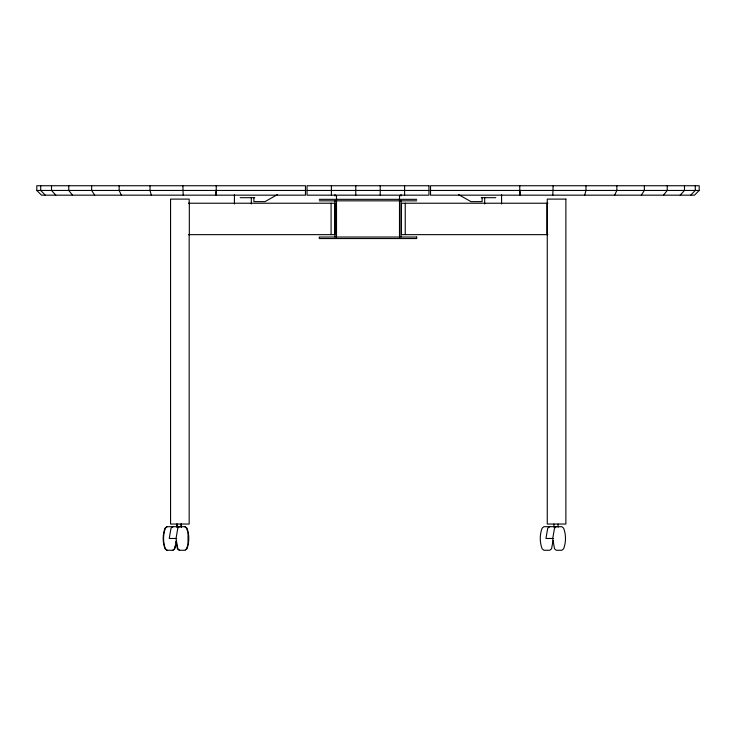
<?xml version="1.0" encoding="UTF-8"?>
<svg xmlns="http://www.w3.org/2000/svg" width="736" height="736" viewBox="0 0 736 736"><rect width="100%" height="100%" fill="white"/><g stroke="black" fill="none" stroke-linecap="round" stroke-linejoin="round"><path stroke-width="1.1" d="M188.02 544.364L188.02 532.588M552.8 195.169L553.132 185.739M176.419 540.436L174.855 548.789L173.08 550.261L166.814 550.261L165.048 548.789C162.564 542.285 162.564 534.658 165.048 528.163L166.814 526.691L185.159 526.691L186.935 528.163C189.41 534.658 189.41 542.285 186.935 548.789L185.159 550.261L179.188 550.261L177.422 548.789L175.95 541.42M553.122 540.436L551.558 548.789L549.783 550.261L543.895 550.261L542.128 548.789C539.644 542.285 539.644 534.658 542.128 528.163L543.895 526.691L561.862 526.691L563.629 528.163C566.113 534.658 566.113 542.285 563.629 548.789L561.862 550.261L556.269 550.261L554.502 548.789L552.736 538.476L554.502 528.163L556.269 526.691M215.547 195.169L216.218 190.458M174.763 547.685L175.352 545.468M584.66 195.169L585.985 190.458L585.985 185.739M187.726 545.247L186.548 548.789L185.371 549.764M614.606 195.169L616.851 190.458L616.851 185.739M641.286 195.169L644.35 190.458L644.35 185.739M663.476 195.169L667.239 190.458L667.239 185.739M680.202 195.169L684.48 190.458L684.48 185.739M690.699 195.169L695.29 190.458L695.29 185.739M699.2 190.458L694.49 195.169L430.532 195.169L430.532 185.739L699.2 185.739L699.2 190.458L430.532 190.458M167.192 526.691L165.425 528.163C162.941 534.658 162.941 542.285 165.425 548.789L167.192 550.261M179.566 526.691L177.799 528.163L176.033 538.476L177.799 548.789L179.566 550.261M172.702 550.261L174.469 548.789M173.08 526.691L171.019 528.163L169.252 538.476L176.622 538.476M549.783 526.691L547.722 528.163L545.956 538.476L553.325 538.476M277.536 194.552L265.006 201.627L253.892 201.627L253.892 197.69M36.8 190.458L41.51 195.169L305.468 195.169L305.468 185.739L36.8 185.739L36.8 190.458L305.468 190.458M307.041 190.458L428.959 190.458M240.203 197.69L254.739 197.69M481.261 197.69L495.797 197.69M319.295 199.327L416.705 199.327M319.295 200.836L416.705 200.836M188.444 203.228L334.834 203.228L334.834 234.646L188.444 234.646M547.888 203.228L401.47 203.228L401.47 234.646L547.888 234.646M458.464 194.552L470.994 201.627L482.108 201.627L482.108 197.69M184.782 526.691L186.548 528.163L187.726 531.696M45.301 195.169L40.71 190.458L40.71 185.739M55.798 195.169L51.52 190.458L51.52 185.739M72.524 195.169L68.761 190.458L68.761 185.739M94.714 195.169L91.65 190.458L91.65 185.739M121.394 195.169L119.149 190.458L119.149 185.739M151.34 195.169L150.015 190.458L150.015 185.739M519.782 190.458L520.453 195.169M183.2 195.169L182.868 185.739M558.035 524.041L558.146 527.243M181.332 524.041L181.442 527.243M180.955 524.041L181.065 527.243M553.914 524.041L553.914 527.132M546.995 203.228L546.995 234.646M519.782 185.739L519.782 195.169M501.566 194.552L501.566 203.973M484.684 197.69L484.684 203.973M405.242 203.228L405.242 234.646M404.607 185.739L404.607 195.169M400.991 194.552L400.991 196.052M400.991 200.836L400.991 237.038M399.492 196.052L399.492 237.038M380.208 185.739L380.208 195.169M355.792 185.739L355.792 195.169M336.508 196.052L336.508 237.038M335.009 194.552L335.009 196.052M335.009 200.836L335.009 237.038M331.393 185.739L331.393 195.169M331.08 203.228L331.08 234.646M251.316 197.69L251.316 203.973M234.434 194.552L234.434 203.973M216.218 185.739L216.218 195.169M189.327 203.228L189.327 234.646M189.17 203.697L189.17 199.106L170.559 199.106L170.559 524.041L189.17 524.041L189.17 234.692M177.21 524.041L177.21 527.132M176.833 524.041L176.833 527.132M428.959 185.739L307.041 185.739L307.041 195.169L428.959 195.169L428.959 185.739M565.874 199.106L547.262 199.106L547.262 524.041L565.874 524.041L565.874 199.106M416.705 237.038L319.295 237.038L319.295 238.547L416.705 238.547L416.705 237.038"/></g></svg>
